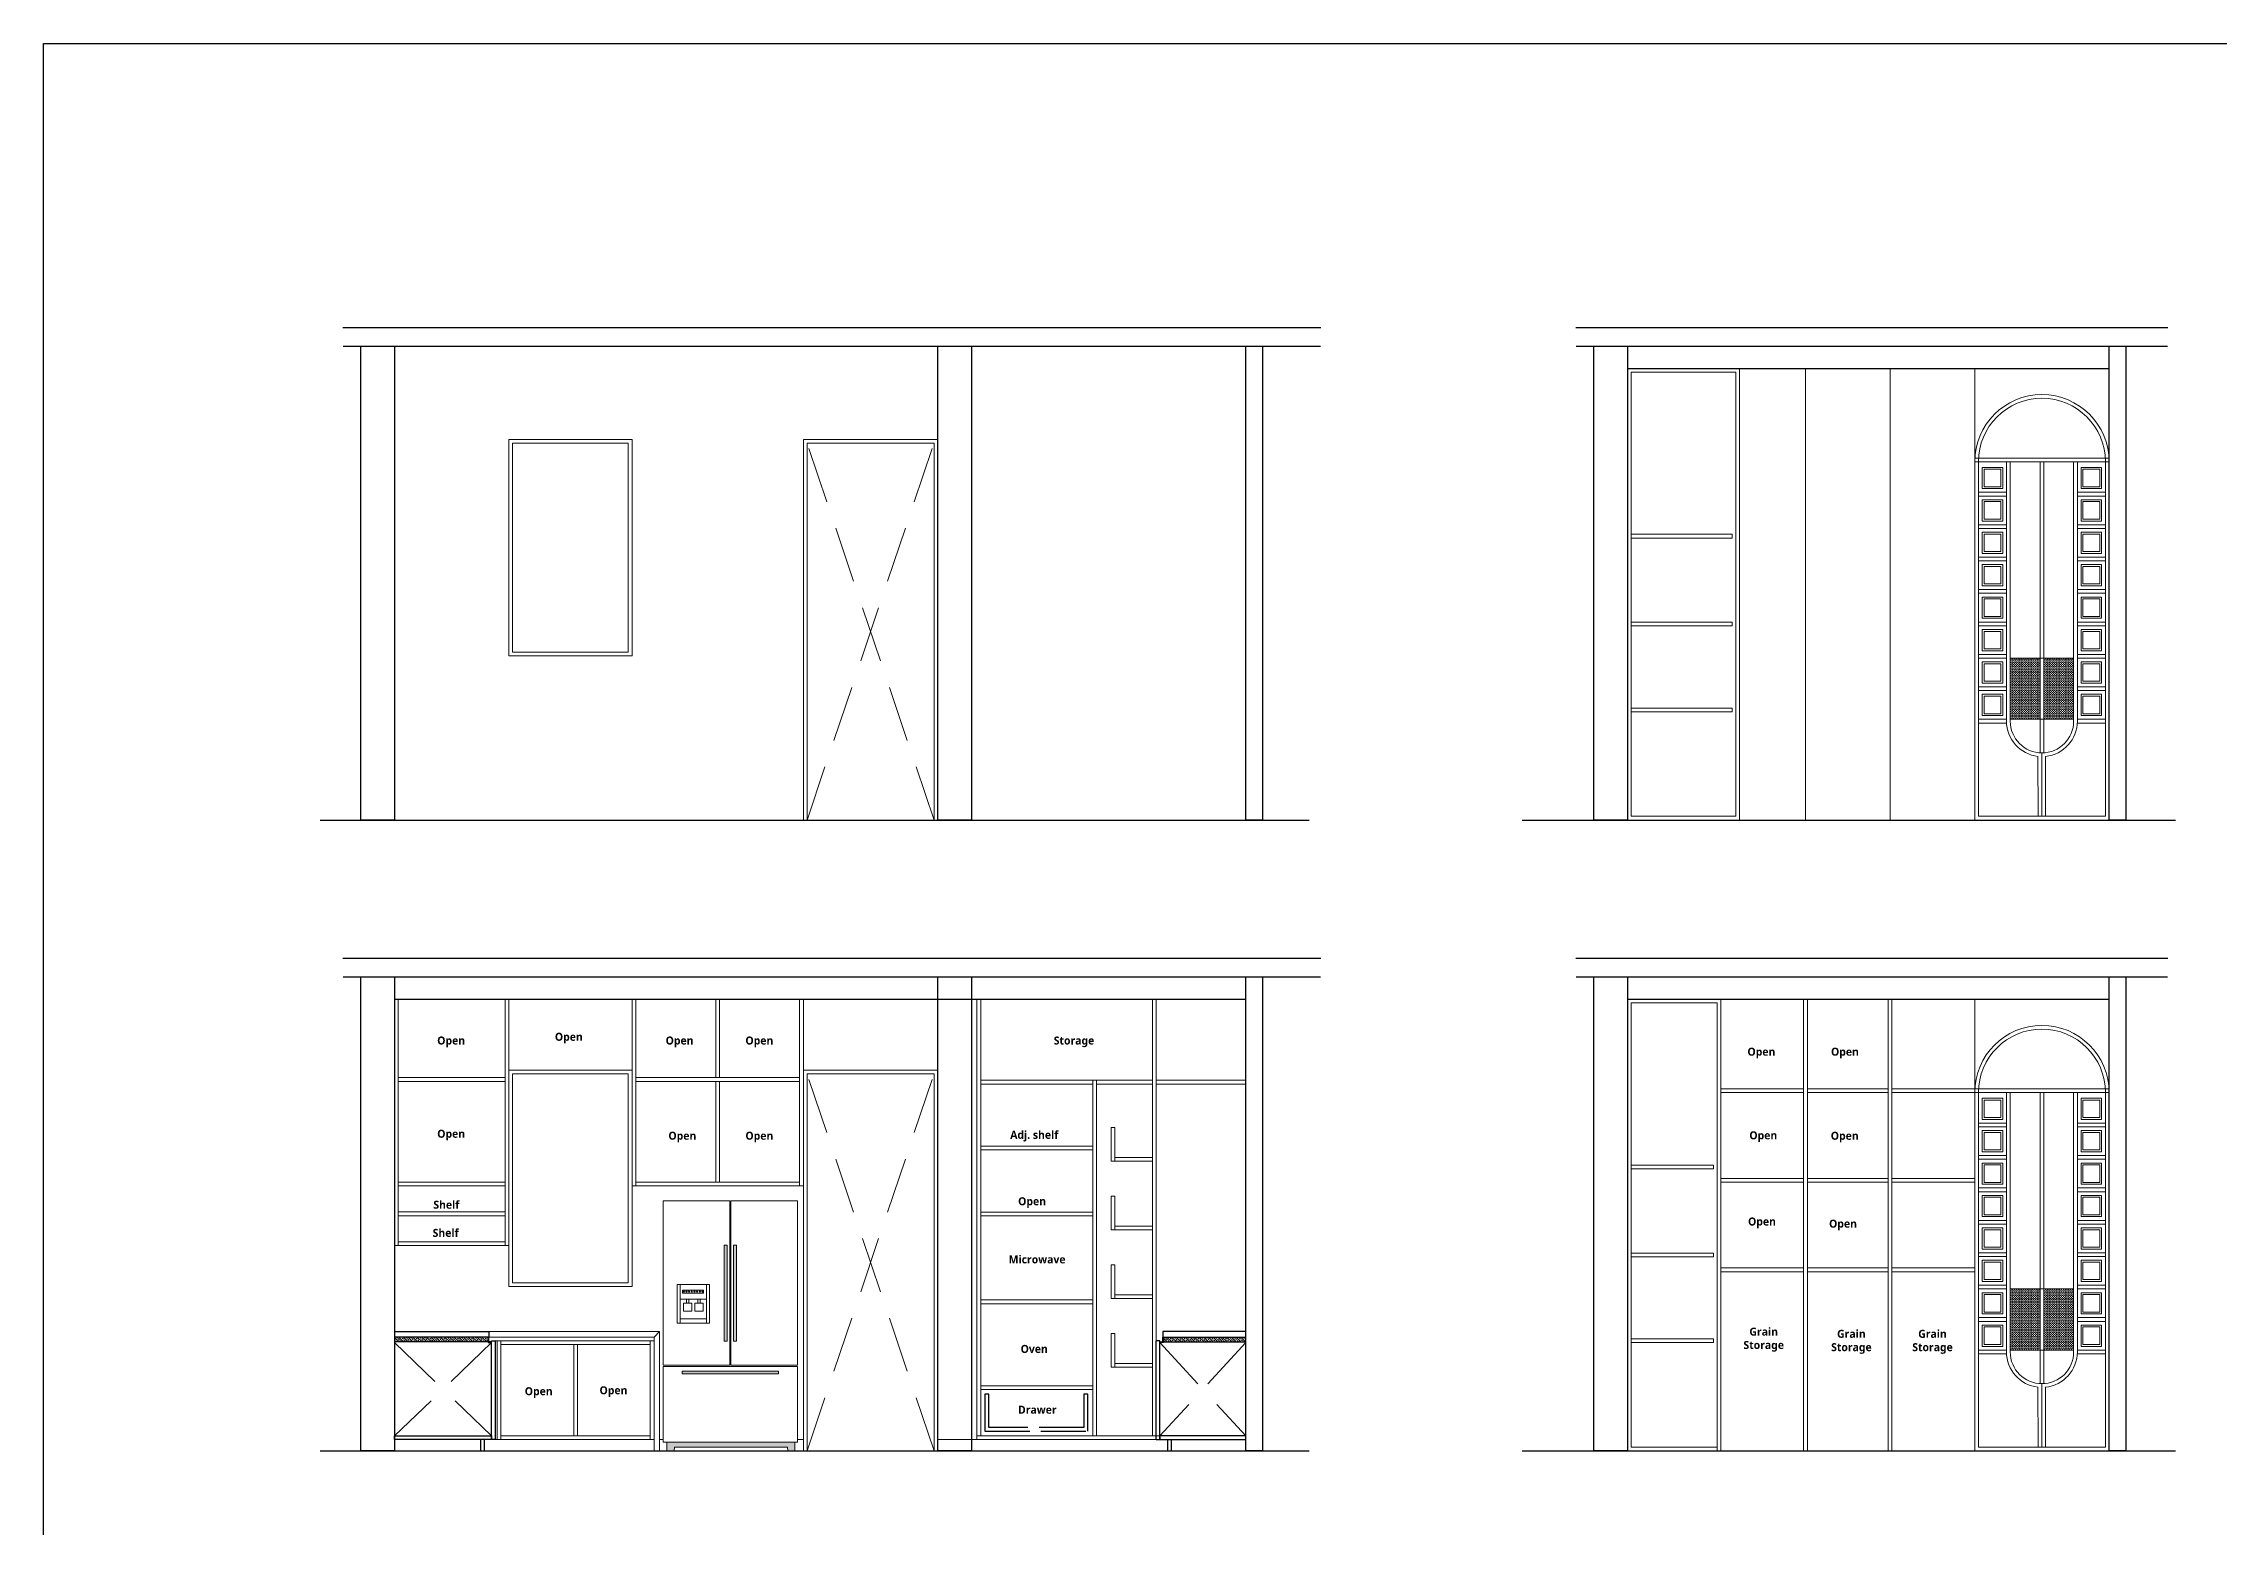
# Model space of a CAD drawing. Header units: millimetres. Extents: x 56222 to 3066687, y -650199 to -121287.
# Drawn here: x 136034 to 136616, y -184015 to -183618 of the extents above; entities that cross this region are included whole.
import ezdxf

# ---------------------------------------------------------------- set-up
doc = ezdxf.new("R2010")
doc.units = ezdxf.units.MM
doc.header["$MEASUREMENT"] = 0
doc.linetypes.add('ACAD_ISO02W100', pattern=[15, 12, -3])
doc.linetypes.add('DASHEDX2', pattern=[1.5, 1, -0.5])
for name, color, linetype, lineweight in [('03FUN', 37, 'Continuous', 9), ('ELEVATION', 250, 'Continuous', 9), ('FIRST FLOOR ( DW_RAIL )', 7, 'Continuous', 9), ('FURNI', 25, 'Continuous', 5), ('FURNITURE', 32, 'Continuous', 9), ('SECTION ( SLAB PLine )', 104, 'Continuous', 30), ('Text', 7, 'Continuous', 15), ('UTILITY', 48, 'Continuous', 9), ('XX~SLAB ( BEAM )~ ( DIM )', 7, 'Continuous', 9)]:
    doc.layers.add(name, color=color, linetype=linetype, lineweight=lineweight)
doc.layers.add('hatch', color=250, linetype='Continuous', lineweight=9, transparency=0.5)
doc.layers.add('str coll', color=6, linetype='Continuous')
doc.styles.get("Standard").update_dxf_attribs({"font": 'arial.ttf', "height": 6})

msp = doc.modelspace()

# ---------------------------------------------------------------- hatches: boundary and pattern name
at = {"layer": '03FUN', "linetype": 'ByBlock'}
h = msp.add_hatch(color=250, dxfattribs=at)
h.paths.add_polyline_path([(136219.2, -183939.977), (136218.428, -183939.977), (136218.428, -183965.754), (136219.2, -183965.754)])
h.paths.add_polyline_path([(136216.689, -183939.977), (136215.917, -183939.977), (136215.917, -183965.754), (136216.689, -183965.754)])
for points in [[(136230.447, -183973.735), (136204.67, -183973.735), (136204.67, -183974.507), (136230.447, -183974.507)], [(136234.836, -183992.761), (136200.515, -183992.761), (136200.515, -183995.126), (136202.497, -183995.126), (136202.618, -183994.161), (136232.864, -183994.161), (136232.985, -183995.126), (136234.836, -183995.126)]]:
    msp.add_hatch(color=250, dxfattribs=at).paths.add_polyline_path(points)
at = {"layer": 'hatch', "lineweight": 0, "true_color": 0x7aafdf, "transparency": 33554638}
h = msp.add_hatch(dxfattribs=at)
h.set_pattern_fill('GOST_GLASS', color=143, scale=0.05, angle=45)
h.set_pattern_definition([(90, (-14669.68778, -2412.6564), (0.3, 0.3), [0.25, -0.35]), (90, (-14669.61278, -2412.5814), (0.3, 0.3), [0.1, -0.5]), (90, (-14669.76278, -2412.5814), (0.3, 0.3), [0.1, -0.5])])
h.paths.add_polyline_path([(136577.4, -183782.733), (136569.4, -183782.733), (136569.4, -183799.108), (136577.4, -183799.108)])
h.paths.add_polyline_path([(136568.4, -183782.733), (136560.399, -183782.733), (136560.399, -183799.108), (136568.4, -183799.108)])
h = msp.add_hatch(dxfattribs=at)
h.set_pattern_fill('GOST_GLASS', color=143, scale=0.05, angle=45)
h.set_pattern_definition([(90, (-14669.68778, -2581.67394), (0.3, 0.3), [0.25, -0.35]), (90, (-14669.61278, -2581.59894), (0.3, 0.3), [0.1, -0.5]), (90, (-14669.76278, -2581.59894), (0.3, 0.3), [0.1, -0.5])])
h.paths.add_polyline_path([(136577.4, -183951.751), (136569.4, -183951.751), (136569.4, -183968.126), (136577.4, -183968.126)])
h.paths.add_polyline_path([(136568.4, -183951.751), (136560.399, -183951.751), (136560.399, -183968.126), (136568.4, -183968.126)])
at = {"layer": 'hatch', "transparency": 33554651}
h = msp.add_hatch(dxfattribs=at)
h.set_pattern_fill('ANSI33', color=256, scale=3.493167, angle=90, style=0)
h.set_pattern_definition([(135, (-5359078.0187, 4412423.4004), (-0.61751058278, -0.61751058278), []), (135, (-5359078.0187, 4412424.0179), (-0.61751058278, -0.61751058278), [0.43664592054, -0.21832296027])])
h.paths.add_polyline_path([(136127.627, -183965.911), (136127.627, -183964.626), (136152.675, -183964.632), (136152.675, -183965.917)])
h = msp.add_hatch(dxfattribs=at)
h.set_pattern_fill('ANSI33', color=256, scale=3.493167, angle=90, style=0)
h.set_pattern_definition([(135, (-5358935.254, 4412423.4004), (-0.61751058278, -0.61751058278), []), (135, (-5358935.254, 4412424.0179), (-0.61751058278, -0.61751058278), [0.43664592054, -0.21832296027])])
h.paths.add_polyline_path([(136355.627, -183965.911), (136355.627, -183964.626), (136333.577, -183964.632), (136333.577, -183965.917)])

# ---------------------------------------------------------------- linework, layer by layer
at = {"layer": 'ELEVATION', "lineweight": 25}
for points in [[(136273.127, -183699.109), (136282.127, -183699.109), (136282.127, -183826.109), (136273.127, -183826.109)], [(136273.127, -183868.126), (136282.127, -183868.126), (136282.127, -183995.126), (136273.127, -183995.126)]]:
    msp.add_lwpolyline(points, close=True, dxfattribs=at)
at = {"layer": 'ELEVATION', "lineweight": 0}
for points in [[(136158.227, -183724.109), (136191.227, -183724.109), (136191.227, -183782.109), (136158.227, -183782.109)], [(136159.227, -183725.109), (136190.227, -183725.109), (136190.227, -183781.109), (136159.227, -183781.109)], [(136237.127, -183724.109), (136273.127, -183724.109), (136273.127, -183826.109), (136237.127, -183826.109)], [(136238.127, -183725.109), (136272.127, -183725.109), (136272.127, -183826.109), (136238.127, -183826.109)], [(136158.227, -183893.126), (136191.227, -183893.126), (136191.227, -183951.126), (136158.227, -183951.126)], [(136159.227, -183894.126), (136190.227, -183894.126), (136190.227, -183950.126), (136159.227, -183950.126)], [(136237.127, -183893.126), (136273.127, -183893.126), (136273.127, -183995.126), (136237.127, -183995.126)], [(136238.127, -183894.126), (136272.127, -183894.126), (136272.127, -183995.126), (136238.127, -183995.126)]]:
    msp.add_lwpolyline(points, close=True, dxfattribs=at)
at = {"layer": 'FIRST FLOOR ( DW_RAIL )', "color": 251, "linetype": 'DASHEDX2', "lineweight": 0, "ltscale": 15, "true_color": 0x4b4c4e}
for p, q in [((136238.127, -183826.109), (136272.127, -183725.109)), ((136272.127, -183826.109), (136238.127, -183725.109)), ((136238.127, -183995.126), (136272.127, -183894.126)), ((136272.127, -183995.126), (136238.127, -183894.126)), ((136153.627, -183966.126), (136127.627, -183991.127)), ((136127.627, -183966.126), (136153.627, -183991.127)), ((136332.626, -183966.126), (136355.627, -183991.127)), ((136355.627, -183966.126), (136332.626, -183991.126))]:
    msp.add_line(p, q, dxfattribs=at)
at = {"layer": 'FIRST FLOOR ( DW_RAIL )', "lineweight": 0}
for p, q in [((136127.627, -183940.126), (136127.627, -183874.126)), ((136197.127, -183964.625), (136198.627, -183963.126)), ((136150.627, -183992.126), (136150.627, -183995.126)), ((136151.634, -183992.126), (136154.627, -183992.126)), ((136334.618, -183992.126), (136331.626, -183992.126)), ((136335.626, -183992.126), (136335.626, -183995.126))]:
    msp.add_line(p, q, dxfattribs=at)
at = {"layer": 'FURNI', "lineweight": 0}
for p, q in [((136505.567, -183705.109), (136505.567, -183826.109)), ((136528.233, -183705.109), (136528.233, -183826.109)), ((136505.067, -183898.126), (136482.9, -183898.126)), ((136527.733, -183898.126), (136506.067, -183898.126)), ((136550.899, -183898.126), (136528.733, -183898.126)), ((136505.067, -183899.126), (136482.9, -183899.126)), ((136527.733, -183899.126), (136506.067, -183899.126)), ((136550.899, -183899.126), (136528.733, -183899.126)), ((136505.067, -183922.126), (136482.9, -183922.126)), ((136505.067, -183923.126), (136482.9, -183923.126)), ((136527.733, -183922.126), (136506.067, -183922.126)), ((136527.733, -183923.126), (136506.067, -183923.126)), ((136550.899, -183922.126), (136528.733, -183922.126)), ((136550.899, -183923.126), (136528.733, -183923.126)), ((136505.067, -183946.126), (136482.9, -183946.126)), ((136505.067, -183947.126), (136482.9, -183947.126)), ((136527.733, -183946.126), (136506.067, -183946.126)), ((136527.733, -183947.126), (136506.067, -183947.126)), ((136550.899, -183946.126), (136528.733, -183946.126)), ((136550.899, -183947.126), (136528.733, -183947.126)), ((136482.9, -183995.126), (136550.899, -183995.126))]:
    msp.add_line(p, q, dxfattribs=at)
at = {"layer": 'FURNITURE', "lineweight": 0}
for p, q in [((136586.9, -183729.109), (136550.899, -183729.109)), ((136586.9, -183730.109), (136550.899, -183730.109)), ((136559.399, -183799.608), (136559.399, -183730.109)), ((136560.399, -183799.608), (136560.399, -183730.109)), ((136568.4, -183782.733), (136568.4, -183730.109)), ((136569.4, -183782.733), (136569.4, -183730.109)), ((136577.4, -183799.608), (136577.4, -183730.109)), ((136578.4, -183799.608), (136578.4, -183730.109)), ((136559.399, -183738.296), (136551.899, -183738.296)), ((136559.399, -183739.296), (136551.899, -183739.296)), ((136585.9, -183738.296), (136578.4, -183738.296)), ((136585.9, -183739.296), (136578.4, -183739.296)), ((136559.399, -183746.984), (136551.899, -183746.984)), ((136585.9, -183746.984), (136578.4, -183746.984)), ((136559.399, -183747.984), (136551.899, -183747.984)), ((136585.9, -183747.984), (136578.4, -183747.984)), ((136559.399, -183755.671), (136551.899, -183755.671)), ((136559.399, -183756.671), (136551.899, -183756.671)), ((136585.9, -183755.671), (136578.4, -183755.671)), ((136585.9, -183756.671), (136578.4, -183756.671)), ((136559.399, -183764.358), (136551.899, -183764.358)), ((136585.9, -183764.358), (136578.4, -183764.358)), ((136559.399, -183765.358), (136551.899, -183765.358)), ((136585.9, -183765.358), (136578.4, -183765.358)), ((136559.399, -183773.046), (136551.899, -183773.046)), ((136559.399, -183774.046), (136551.899, -183774.046)), ((136585.9, -183773.046), (136578.4, -183773.046)), ((136585.9, -183774.046), (136578.4, -183774.046)), ((136559.399, -183781.733), (136551.899, -183781.733)), ((136585.9, -183781.733), (136578.4, -183781.733)), ((136559.399, -183782.733), (136551.899, -183782.733)), ((136568.4, -183799.108), (136568.4, -183782.733)), ((136569.4, -183799.108), (136569.4, -183782.733)), ((136585.9, -183782.733), (136578.4, -183782.733)), ((136559.399, -183790.421), (136551.899, -183790.421)), ((136559.399, -183791.421), (136551.899, -183791.421)), ((136585.9, -183790.421), (136578.4, -183790.421)), ((136585.9, -183791.421), (136578.4, -183791.421)), ((136559.399, -183799.108), (136551.899, -183799.108)), ((136568.4, -183808.109), (136568.4, -183799.108)), ((136569.4, -183808.109), (136569.4, -183799.108)), ((136585.9, -183799.108), (136578.4, -183799.108)), ((136559.399, -183800.108), (136551.899, -183800.108)), ((136585.9, -183800.108), (136578.4, -183800.108)), ((136567.845, -183809.05), (136567.9, -183825.11)), ((136568.9, -183825.109), (136568.9, -183808.109)), ((136569.85, -183809.061), (136569.9, -183825.107)), ((136128.627, -183940.126), (136128.627, -183874.126)), ((136157.227, -183940.126), (136157.227, -183874.126)), ((136158.227, -183940.126), (136158.227, -183874.126)), ((136191.227, -183924.126), (136191.227, -183874.126)), ((136192.227, -183924.126), (136192.227, -183874.126)), ((136213.677, -183874.126), (136213.677, -183895.126)), ((136214.677, -183874.126), (136214.677, -183895.126)), ((136236.127, -183924.126), (136236.127, -183874.126)), ((136237.127, -183924.126), (136237.127, -183874.126)), ((136283.627, -183874.126), (136283.627, -183992.126)), ((136284.627, -183874.126), (136284.627, -183991.126)), ((136330.627, -183874.126), (136330.627, -183991.126)), ((136331.627, -183874.126), (136331.627, -183991.126)), ((136457.9, -183874.126), (136487.9, -183874.126)), ((136457.9, -183995.126), (136457.9, -183874.126)), ((136458.9, -183875.126), (136481.9, -183875.126)), ((136458.9, -183994.126), (136458.9, -183875.126)), ((136481.9, -183875.126), (136481.9, -183995.126)), ((136482.9, -183874.126), (136482.9, -183995.126)), ((136505.067, -183995.126), (136505.067, -183874.126)), ((136506.067, -183995.126), (136506.067, -183874.126)), ((136527.733, -183995.126), (136527.733, -183874.126)), ((136528.733, -183995.126), (136528.733, -183874.126)), ((136128.627, -183895.126), (136157.227, -183895.126)), ((136128.627, -183896.126), (136157.227, -183896.126)), ((136192.227, -183895.126), (136236.127, -183895.126)), ((136192.227, -183896.126), (136236.127, -183896.126)), ((136213.677, -183896.126), (136213.677, -183923.126)), ((136214.677, -183896.126), (136214.677, -183923.126)), ((136284.627, -183895.841), (136330.627, -183895.841)), ((136284.627, -183896.841), (136314.661, -183896.841)), ((136314.661, -183895.841), (136314.661, -183991.126)), ((136315.661, -183895.841), (136315.661, -183991.126)), ((136315.661, -183896.841), (136330.627, -183896.841)), ((136331.627, -183895.841), (136355.627, -183895.841)), ((136331.627, -183896.841), (136355.627, -183896.841)), ((136586.9, -183898.126), (136550.899, -183898.126)), ((136586.9, -183899.126), (136550.899, -183899.126)), ((136559.399, -183968.626), (136559.399, -183899.126)), ((136560.399, -183968.626), (136560.399, -183899.126)), ((136568.4, -183951.751), (136568.4, -183899.126)), ((136569.4, -183951.751), (136569.4, -183899.126)), ((136577.4, -183968.626), (136577.4, -183899.126)), ((136578.4, -183968.626), (136578.4, -183899.126)), ((136319.561, -183917.526), (136319.561, -183908.526)), ((136319.561, -183908.526), (136320.561, -183908.526)), ((136320.561, -183917.526), (136320.561, -183908.526)), ((136559.399, -183907.314), (136551.899, -183907.314)), ((136559.399, -183908.314), (136551.899, -183908.314)), ((136585.9, -183907.314), (136578.4, -183907.314)), ((136585.9, -183908.314), (136578.4, -183908.314)), ((136284.627, -183913.488), (136314.661, -183913.488)), ((136284.627, -183914.488), (136314.661, -183914.488)), ((136559.399, -183916.001), (136551.899, -183916.001)), ((136585.9, -183916.001), (136578.4, -183916.001)), ((136330.627, -183917.526), (136319.561, -183917.526)), ((136330.627, -183916.526), (136320.561, -183916.526)), ((136559.399, -183917.001), (136551.899, -183917.001)), ((136585.9, -183917.001), (136578.4, -183917.001)), ((136128.627, -183923.126), (136157.227, -183923.126)), ((136128.627, -183924.126), (136157.227, -183924.126)), ((136191.227, -183924.126), (136237.127, -183924.126)), ((136192.227, -183923.126), (136236.127, -183923.126)), ((136559.399, -183924.688), (136551.899, -183924.688)), ((136559.399, -183925.688), (136551.899, -183925.688)), ((136585.9, -183924.688), (136578.4, -183924.688)), ((136585.9, -183925.688), (136578.4, -183925.688)), ((136127.627, -183929.126), (136127.627, -183929.126)), ((136127.627, -183930.126), (136127.627, -183930.126)), ((136128.627, -183931.126), (136157.227, -183931.126)), ((136128.627, -183932.126), (136157.227, -183932.126)), ((136284.627, -183931.136), (136314.661, -183931.136)), ((136284.627, -183932.136), (136314.661, -183932.136)), ((136559.399, -183933.376), (136551.899, -183933.376)), ((136585.9, -183933.376), (136578.4, -183933.376)), ((136127.627, -183939.126), (136127.627, -183939.126)), ((136128.627, -183939.126), (136157.227, -183939.126)), ((136330.627, -183935.926), (136319.561, -183935.926)), ((136330.627, -183934.926), (136320.561, -183934.926)), ((136559.399, -183934.376), (136551.899, -183934.376)), ((136585.9, -183934.376), (136578.4, -183934.376)), ((136127.627, -183940.126), (136158.227, -183940.126)), ((136559.399, -183942.063), (136551.899, -183942.063)), ((136559.399, -183943.063), (136551.899, -183943.063)), ((136585.9, -183942.063), (136578.4, -183942.063)), ((136585.9, -183943.063), (136578.4, -183943.063)), ((136559.399, -183950.751), (136551.899, -183950.751)), ((136585.9, -183950.751), (136578.4, -183950.751)), ((136284.627, -183954.707), (136314.661, -183954.707)), ((136284.627, -183955.707), (136314.661, -183955.707)), ((136330.627, -183954.326), (136319.561, -183954.326)), ((136330.627, -183953.326), (136320.561, -183953.326)), ((136559.399, -183951.751), (136551.899, -183951.751)), ((136568.4, -183968.126), (136568.4, -183951.751)), ((136569.4, -183968.126), (136569.4, -183951.751)), ((136585.9, -183951.751), (136578.4, -183951.751)), ((136559.399, -183959.438), (136551.899, -183959.438)), ((136559.399, -183960.438), (136551.899, -183960.438)), ((136585.9, -183959.438), (136578.4, -183959.438)), ((136585.9, -183960.438), (136578.4, -183960.438)), ((136154.627, -183965.626), (136197.127, -183965.626)), ((136155.126, -183965.626), (136155.126, -183992.126)), ((136156.126, -183965.626), (136156.126, -183992.126)), ((136156.126, -183966.626), (136196.127, -183966.626)), ((136175.626, -183966.626), (136175.626, -183991.126)), ((136176.626, -183966.626), (136176.626, -183991.126)), ((136196.127, -183965.626), (136196.127, -183992.126)), ((136331.627, -183966.914), (136331.627, -183966.914)), ((136332.626, -183965.914), (136333.246, -183965.914)), ((136333.577, -183965.914), (136355.627, -183965.914)), ((136559.399, -183968.126), (136551.899, -183968.126)), ((136568.4, -183977.126), (136568.4, -183968.126)), ((136569.4, -183977.126), (136569.4, -183968.126)), ((136585.9, -183968.126), (136578.4, -183968.126)), ((136330.627, -183972.726), (136319.561, -183972.726)), ((136330.627, -183971.726), (136320.561, -183971.726)), ((136559.399, -183969.126), (136551.899, -183969.126)), ((136585.9, -183969.126), (136578.4, -183969.126)), ((136284.627, -183977.707), (136314.661, -183977.707)), ((136284.627, -183978.707), (136314.661, -183978.707)), ((136567.845, -183978.067), (136567.9, -183994.128)), ((136568.9, -183994.126), (136568.9, -183977.126)), ((136569.85, -183978.078), (136569.9, -183994.125)), ((136156.126, -183991.126), (136196.127, -183991.126)), ((136283.627, -183991.126), (136355.627, -183991.126)), ((136154.627, -183992.126), (136197.127, -183992.126)), ((136283.627, -183992.126), (136355.627, -183992.126)), ((136487.9, -183995.126), (136457.9, -183995.126)), ((136481.9, -183994.126), (136458.9, -183994.126))]:
    msp.add_line(p, q, dxfattribs=at)
at = {"layer": 'FURNITURE', "color": 0, "lineweight": 30, "ltscale": 0.4}
for p, q in [((136127.627, -183963.126), (136152.875, -183963.126)), ((136152.875, -183964.626), (136127.627, -183964.626)), ((136152.875, -183963.126), (136152.875, -183964.626)), ((136355.627, -183963.126), (136333.377, -183963.126)), ((136333.377, -183963.126), (136333.377, -183964.626)), ((136333.377, -183964.626), (136355.627, -183964.626))]:
    msp.add_line(p, q, dxfattribs=at)
at = {"layer": 'FURNITURE', "lineweight": 30}
for p, q in [((136152.675, -183965.914), (136127.627, -183965.914)), ((136333.577, -183965.914), (136355.627, -183965.914))]:
    msp.add_line(p, q, dxfattribs=at)
at = {"layer": 'FURNITURE', "color": 0, "lineweight": 0}
for p, q in [((136152.875, -183963.126), (136198.627, -183963.126)), ((136152.875, -183964.625), (136197.127, -183964.625)), ((136197.127, -183964.625), (136197.127, -183995.126)), ((136198.627, -183963.126), (136198.627, -183995.152))]:
    msp.add_line(p, q, dxfattribs=at)
at = {"layer": 'FURNITURE', "lineweight": 30, "ltscale": 0.4}
for p, q in [((136153.627, -183992.126), (136153.627, -183965.626)), ((136153.627, -183965.626), (136154.627, -183965.626)), ((136154.627, -183992.126), (136154.626, -183965.626)), ((136331.626, -183992.126), (136331.627, -183965.626)), ((136332.626, -183965.626), (136331.626, -183965.626)), ((136332.626, -183992.126), (136332.626, -183965.626)), ((136150.627, -183992.126), (136150.627, -183995.126)), ((136151.627, -183992.126), (136151.627, -183995.126)), ((136154.627, -183992.126), (136153.753, -183992.126)), ((136331.626, -183992.126), (136332.626, -183992.126)), ((136334.626, -183992.126), (136334.626, -183995.126)), ((136335.626, -183992.126), (136335.626, -183995.126))]:
    msp.add_line(p, q, dxfattribs=at)
at = {"layer": 'FURNITURE', "color": 242, "lineweight": 30, "true_color": 0xcd2027}
msp.add_lwpolyline([(136033.579, -183618.033), (137181.527, -183618.033), (137181.527, -184350.222), (136033.579, -184350.222)], close=True, dxfattribs=at)
at = {"layer": 'FURNITURE', "lineweight": 0}
for points in [[(136457.9, -183705.109), (136487.9, -183705.109), (136487.9, -183826.109), (136457.9, -183826.109)], [(136458.9, -183706.109), (136486.9, -183706.109), (136486.9, -183825.109), (136458.9, -183825.109)], [(136550.899, -183705.109), (136586.9, -183705.109), (136586.9, -183826.109), (136550.899, -183826.109)], [(136552.899, -183731.609), (136558.399, -183731.609), (136558.399, -183737.296), (136552.899, -183737.296)], [(136553.399, -183732.109), (136557.899, -183732.109), (136557.899, -183736.796), (136553.399, -183736.796)], [(136579.4, -183731.609), (136584.9, -183731.609), (136584.9, -183737.296), (136579.4, -183737.296)], [(136579.9, -183732.109), (136584.4, -183732.109), (136584.4, -183736.796), (136579.9, -183736.796)], [(136552.899, -183740.296), (136558.399, -183740.296), (136558.399, -183745.984), (136552.899, -183745.984)], [(136553.399, -183740.796), (136557.899, -183740.796), (136557.899, -183745.484), (136553.399, -183745.484)], [(136579.4, -183740.296), (136584.9, -183740.296), (136584.9, -183745.984), (136579.4, -183745.984)], [(136579.9, -183740.796), (136584.4, -183740.796), (136584.4, -183745.484), (136579.9, -183745.484)], [(136458.9, -183749.538), (136485.9, -183749.538), (136485.9, -183750.538), (136458.9, -183750.538)], [(136552.899, -183748.984), (136558.399, -183748.984), (136558.399, -183754.671), (136552.899, -183754.671)], [(136553.399, -183749.484), (136557.899, -183749.484), (136557.899, -183754.171), (136553.399, -183754.171)], [(136579.4, -183748.984), (136584.9, -183748.984), (136584.9, -183754.671), (136579.4, -183754.671)], [(136579.9, -183749.484), (136584.4, -183749.484), (136584.4, -183754.171), (136579.9, -183754.171)], [(136552.899, -183757.671), (136558.399, -183757.671), (136558.399, -183763.358), (136552.899, -183763.358)], [(136553.399, -183758.171), (136557.899, -183758.171), (136557.899, -183762.858), (136553.399, -183762.858)], [(136579.4, -183757.671), (136584.9, -183757.671), (136584.9, -183763.358), (136579.4, -183763.358)], [(136579.9, -183758.171), (136584.4, -183758.171), (136584.4, -183762.858), (136579.9, -183762.858)], [(136552.899, -183766.358), (136558.399, -183766.358), (136558.399, -183772.046), (136552.899, -183772.046)], [(136553.399, -183766.858), (136557.899, -183766.858), (136557.899, -183771.546), (136553.399, -183771.546)], [(136579.4, -183766.358), (136584.9, -183766.358), (136584.9, -183772.046), (136579.4, -183772.046)], [(136579.9, -183766.858), (136584.4, -183766.858), (136584.4, -183771.546), (136579.9, -183771.546)], [(136458.9, -183773.109), (136485.9, -183773.109), (136485.9, -183774.109), (136458.9, -183774.109)], [(136552.899, -183775.046), (136558.399, -183775.046), (136558.399, -183780.733), (136552.899, -183780.733)], [(136553.399, -183775.546), (136557.899, -183775.546), (136557.899, -183780.233), (136553.399, -183780.233)], [(136579.4, -183775.046), (136584.9, -183775.046), (136584.9, -183780.733), (136579.4, -183780.733)], [(136579.9, -183775.546), (136584.4, -183775.546), (136584.4, -183780.233), (136579.9, -183780.233)], [(136552.899, -183783.733), (136558.399, -183783.733), (136558.399, -183789.421), (136552.899, -183789.421)], [(136553.399, -183784.233), (136557.899, -183784.233), (136557.899, -183788.921), (136553.399, -183788.921)], [(136560.399, -183782.733), (136577.4, -183782.733), (136577.4, -183799.108), (136560.399, -183799.108)], [(136579.4, -183783.733), (136584.9, -183783.733), (136584.9, -183789.421), (136579.4, -183789.421)], [(136579.9, -183784.233), (136584.4, -183784.233), (136584.4, -183788.921), (136579.9, -183788.921)], [(136552.899, -183792.421), (136558.399, -183792.421), (136558.399, -183798.108), (136552.899, -183798.108)], [(136553.399, -183792.921), (136557.899, -183792.921), (136557.899, -183797.608), (136553.399, -183797.608)], [(136579.4, -183792.421), (136584.9, -183792.421), (136584.9, -183798.108), (136579.4, -183798.108)], [(136579.9, -183792.921), (136584.4, -183792.921), (136584.4, -183797.608), (136579.9, -183797.608)], [(136458.9, -183796.109), (136485.9, -183796.109), (136485.9, -183797.109), (136458.9, -183797.109)], [(136550.899, -183874.126), (136586.9, -183874.126), (136586.9, -183995.126), (136550.899, -183995.126)], [(136552.899, -183900.626), (136558.399, -183900.626), (136558.399, -183906.314), (136552.899, -183906.314)], [(136553.399, -183901.126), (136557.899, -183901.126), (136557.899, -183905.814), (136553.399, -183905.814)], [(136579.4, -183900.626), (136584.9, -183900.626), (136584.9, -183906.314), (136579.4, -183906.314)], [(136579.9, -183901.126), (136584.4, -183901.126), (136584.4, -183905.814), (136579.9, -183905.814)], [(136319.561, -183908.526), (136320.561, -183908.526), (136320.561, -183917.526), (136319.561, -183917.526)], [(136552.899, -183909.314), (136558.399, -183909.314), (136558.399, -183915.001), (136552.899, -183915.001)], [(136553.399, -183909.814), (136557.899, -183909.814), (136557.899, -183914.501), (136553.399, -183914.501)], [(136579.4, -183909.314), (136584.9, -183909.314), (136584.9, -183915.001), (136579.4, -183915.001)], [(136579.9, -183909.814), (136584.4, -183909.814), (136584.4, -183914.501), (136579.9, -183914.501)], [(136458.9, -183918.555), (136480.9, -183918.555), (136480.9, -183919.555), (136458.9, -183919.555)], [(136552.899, -183918.001), (136558.399, -183918.001), (136558.399, -183923.688), (136552.899, -183923.688)], [(136553.399, -183918.501), (136557.899, -183918.501), (136557.899, -183923.188), (136553.399, -183923.188)], [(136579.4, -183918.001), (136584.9, -183918.001), (136584.9, -183923.688), (136579.4, -183923.688)], [(136579.9, -183918.501), (136584.4, -183918.501), (136584.4, -183923.188), (136579.9, -183923.188)], [(136319.561, -183926.926), (136320.561, -183926.926), (136320.561, -183935.926), (136319.561, -183935.926)], [(136552.899, -183926.688), (136558.399, -183926.688), (136558.399, -183932.376), (136552.899, -183932.376)], [(136553.399, -183927.188), (136557.899, -183927.188), (136557.899, -183931.876), (136553.399, -183931.876)], [(136579.4, -183926.688), (136584.9, -183926.688), (136584.9, -183932.376), (136579.4, -183932.376)], [(136579.9, -183927.188), (136584.4, -183927.188), (136584.4, -183931.876), (136579.9, -183931.876)], [(136552.899, -183935.376), (136558.399, -183935.376), (136558.399, -183941.063), (136552.899, -183941.063)], [(136553.399, -183935.876), (136557.899, -183935.876), (136557.899, -183940.563), (136553.399, -183940.563)], [(136579.4, -183935.376), (136584.9, -183935.376), (136584.9, -183941.063), (136579.4, -183941.063)], [(136579.9, -183935.876), (136584.4, -183935.876), (136584.4, -183940.563), (136579.9, -183940.563)], [(136458.9, -183942.126), (136480.9, -183942.126), (136480.9, -183943.126), (136458.9, -183943.126)], [(136552.899, -183944.063), (136558.399, -183944.063), (136558.399, -183949.751), (136552.899, -183949.751)], [(136553.399, -183944.563), (136557.899, -183944.563), (136557.899, -183949.251), (136553.399, -183949.251)], [(136579.4, -183944.063), (136584.9, -183944.063), (136584.9, -183949.751), (136579.4, -183949.751)], [(136579.9, -183944.563), (136584.4, -183944.563), (136584.4, -183949.251), (136579.9, -183949.251)], [(136319.561, -183945.326), (136320.561, -183945.326), (136320.561, -183954.326), (136319.561, -183954.326)], [(136552.899, -183952.751), (136558.399, -183952.751), (136558.399, -183958.438), (136552.899, -183958.438)], [(136553.399, -183953.251), (136557.899, -183953.251), (136557.899, -183957.938), (136553.399, -183957.938)], [(136560.399, -183951.751), (136577.4, -183951.751), (136577.4, -183968.126), (136560.399, -183968.126)], [(136579.4, -183952.751), (136584.9, -183952.751), (136584.9, -183958.438), (136579.4, -183958.438)], [(136579.9, -183953.251), (136584.4, -183953.251), (136584.4, -183957.938), (136579.9, -183957.938)], [(136552.899, -183961.438), (136558.399, -183961.438), (136558.399, -183967.126), (136552.899, -183967.126)], [(136553.399, -183961.938), (136557.899, -183961.938), (136557.899, -183966.626), (136553.399, -183966.626)], [(136579.4, -183961.438), (136584.9, -183961.438), (136584.9, -183967.126), (136579.4, -183967.126)], [(136579.9, -183961.938), (136584.4, -183961.938), (136584.4, -183966.626), (136579.9, -183966.626)], [(136319.561, -183963.726), (136320.561, -183963.726), (136320.561, -183972.726), (136319.561, -183972.726)], [(136333.377, -183963.126), (136355.627, -183963.126), (136355.627, -183964.625), (136333.377, -183964.625)], [(136458.9, -183965.126), (136480.9, -183965.126), (136480.9, -183966.126), (136458.9, -183966.126)]]:
    msp.add_lwpolyline(points, close=True, dxfattribs=at)
for points in [[(136551.899, -183729.109), (136585.9, -183729.109)], [(136585.9, -183730.109), (136585.9, -183825.109), (136551.899, -183825.109), (136551.899, -183730.109)], [(136551.899, -183898.126), (136585.9, -183898.126)], [(136585.9, -183899.126), (136585.9, -183994.126), (136551.899, -183994.126), (136551.899, -183899.126)]]:
    msp.add_lwpolyline(points, dxfattribs=at)
at = {"layer": 'FURNITURE', "lineweight": 30, "ltscale": 0.4}
for points in [[(136153.627, -183965.926), (136153.075, -183965.926, -0.4142136), (136152.875, -183965.726), (136152.875, -183964.626), (136152.675, -183964.626), (136152.675, -183965.926, 0.4142136), (136152.875, -183966.126), (136153.627, -183966.126)], [(136332.626, -183965.926), (136333.177, -183965.926, 0.4142136), (136333.377, -183965.726), (136333.377, -183964.626), (136333.577, -183964.626), (136333.577, -183965.926, -0.4142136), (136333.377, -183966.126), (136332.626, -183966.126)]]:
    msp.add_lwpolyline(points, format="xyb", close=True, dxfattribs=at)
at = {"layer": 'FURNITURE', "linetype": 'ACAD_ISO02W100', "lineweight": 25}
msp.add_lwpolyline([(136312.289, -183979.979), (136312.289, -183988.884), (136286.773, -183988.884), (136286.773, -183979.979), (136285.773, -183979.979), (136285.773, -183989.884), (136313.289, -183989.884), (136313.289, -183979.979)], close=True, dxfattribs=at)
at = {"layer": 'FURNITURE', "lineweight": 30, "ltscale": 0.4}
for points in [[(136153.753, -183992.126), (136127.627, -183992.127), (136127.627, -183991.127), (136153.627, -183991.126), (136153.627, -183992.126)], [(136332.626, -183992.127), (136355.627, -183992.127), (136355.627, -183991.127), (136332.626, -183991.126), (136332.626, -183992.126)]]:
    msp.add_lwpolyline(points, dxfattribs=at)
at = {"layer": 'FURNITURE', "lineweight": 0}
for centre, radius, start, end in [((136568.9, -183730.109), 18.001, 0, 180), ((136568.9, -183730.109), 17.001, 0, 180), ((136568.9, -183799.608), 9.5, 180, 263.628918), ((136568.9, -183799.608), 8.5, 180, 0), ((136568.9, -183799.608), 9.5, 275.741132, 0), ((136568.9, -183899.126), 18.001, 0, 180), ((136568.9, -183899.126), 17.001, 0, 180), ((136568.9, -183968.626), 9.5, 180, 263.628918), ((136568.9, -183968.626), 8.5, 180, 0), ((136568.9, -183968.626), 9.5, 275.741132, 0)]:
    msp.add_arc(centre, radius, start, end, dxfattribs=at)
at = {"layer": 'SECTION ( SLAB PLine )', "color": 1}
for p, q in [((136113.748, -183694.109), (136375.715, -183694.109)), ((136444.021, -183694.109), (136602.652, -183694.109)), ((136113.853, -183699.109), (136375.675, -183699.109)), ((136444.127, -183699.109), (136602.515, -183699.109)), ((136107.702, -183826.109), (136372.634, -183826.109)), ((136429.673, -183826.109), (136604.721, -183826.109)), ((136113.748, -183863.126), (136375.715, -183863.126)), ((136444.021, -183863.126), (136602.652, -183863.126)), ((136113.853, -183868.126), (136375.675, -183868.126)), ((136444.127, -183868.126), (136602.515, -183868.126)), ((136107.702, -183995.126), (136372.634, -183995.126)), ((136429.673, -183995.126), (136604.721, -183995.126))]:
    msp.add_line(p, q, dxfattribs=at)
at = {"layer": 'SECTION ( SLAB PLine )', "color": 1, "lineweight": 0}
for p, q in [((136198.627, -183992.126), (136199.558, -183992.126)), ((136235.558, -183992.126), (136237.127, -183992.126)), ((136273.127, -183992.126), (136355.627, -183992.126))]:
    msp.add_line(p, q, dxfattribs=at)
at = {"layer": 'str coll', "lineweight": 30}
for p, q in [((136457.9, -183705.109), (136586.9, -183705.109)), ((136127.627, -183874.126), (136355.627, -183874.126)), ((136457.9, -183874.126), (136586.9, -183874.126))]:
    msp.add_line(p, q, dxfattribs=at)
at = {"layer": 'UTILITY'}
for p, q in [((136204.124, -183954.507), (136211.176, -183954.507)), ((136204.124, -183959.765), (136211.176, -183959.765))]:
    msp.add_line(p, q, dxfattribs=at)
for points in [[(136217.429, -183928.126), (136199.558, -183928.126), (136199.558, -183972.17), (136217.429, -183972.17)], [(136235.558, -183928.126), (136217.709, -183928.126), (136217.709, -183972.17), (136235.558, -183972.17)], [(136216.689, -183939.977), (136216.689, -183965.754), (136215.917, -183965.754), (136215.917, -183939.977)], [(136219.2, -183939.977), (136219.2, -183965.754), (136218.428, -183965.754), (136218.428, -183939.977)], [(136203.302, -183960.959), (136211.997, -183960.959), (136211.997, -183950.524), (136203.302, -183950.524)], [(136203.302, -183950.524), (136204.124, -183950.524), (136204.124, -183960.959), (136203.302, -183960.959)], [(136211.997, -183950.524), (136211.176, -183950.524), (136211.176, -183960.959), (136211.997, -183960.959)], [(136204.758, -183952.051), (136210.417, -183952.051), (136210.417, -183952.87), (136204.758, -183952.87)], [(136205.005, -183955.569), (136207.258, -183955.569), (136207.258, -183957.709), (136205.005, -183957.709)], [(136205.855, -183955.569), (136206.408, -183955.569), (136206.408, -183954.507), (136205.855, -183954.507)], [(136210.294, -183955.569), (136208.042, -183955.569), (136208.042, -183957.709), (136210.294, -183957.709)], [(136209.444, -183955.569), (136208.892, -183955.569), (136208.892, -183954.507), (136209.444, -183954.507)], [(136235.558, -183972.517), (136199.558, -183972.517), (136199.558, -183992.761), (136235.558, -183992.761)], [(136204.67, -183973.735), (136230.447, -183973.735), (136230.447, -183974.507), (136204.67, -183974.507)], [(136234.836, -183992.761), (136200.515, -183992.761), (136200.515, -183995.126), (136202.497, -183995.126), (136202.618, -183994.161), (136232.864, -183994.161), (136232.985, -183995.126), (136234.836, -183995.126)]]:
    msp.add_lwpolyline(points, close=True, dxfattribs=at)
for centre in [(136205.129, -183952.461), (136205.825, -183952.461), (136206.524, -183952.461), (136207.219, -183952.461), (136207.959, -183952.461), (136208.654, -183952.461), (136209.394, -183952.461), (136210.089, -183952.461)]:
    msp.add_circle(centre, 0.145, dxfattribs=at)
at = {"layer": 'XX~SLAB ( BEAM )~ ( DIM )', "lineweight": 30}
for points in [[(136118.627, -183699.109), (136127.627, -183699.109), (136127.627, -183826.109), (136118.627, -183826.109)], [(136355.627, -183699.109), (136360.127, -183699.109), (136360.127, -183826.109), (136355.627, -183826.109)], [(136448.9, -183699.109), (136457.9, -183699.109), (136457.9, -183826.109), (136448.9, -183826.109)], [(136586.9, -183699.109), (136591.4, -183699.109), (136591.4, -183826.109), (136586.9, -183826.109)], [(136118.627, -183868.126), (136127.627, -183868.126), (136127.627, -183995.126), (136118.627, -183995.126)], [(136355.627, -183868.126), (136360.127, -183868.126), (136360.127, -183995.126), (136355.627, -183995.126)], [(136448.9, -183868.126), (136457.9, -183868.126), (136457.9, -183995.126), (136448.9, -183995.126)], [(136586.9, -183868.126), (136591.4, -183868.126), (136591.4, -183995.126), (136586.9, -183995.126)]]:
    msp.add_lwpolyline(points, close=True, dxfattribs=at)

# ---------------------------------------------------------------- texts
at = {"layer": 'Text', "ltscale": 20, "char_height": 2.14365, "attachment_point": 1}
for s, insert, width in [('{\\fMalgun Gothic|b1|i0|c0|p34;\\C1;Open}', (136139.038, -183884.112), 39.27782), ('{\\fMalgun Gothic|b1|i0|c0|p34;\\C1;Open}', (136170.558, -183883.112), 39.27782), ('{\\fMalgun Gothic|b1|i0|c0|p34;\\C1;Open}', (136200.221, -183884.112), 39.27782), ('{\\fMalgun Gothic|b1|i0|c0|p34;\\C1;Open}', (136221.598, -183884.112), 39.27782), ('{\\fMalgun Gothic|b1|i0|c0|p34;\\C1;Storage }', (136304.198, -183884.112), 39.27782), ('{\\fMalgun Gothic|b1|i0|c0|p34;\\C1;Open}', (136490.02, -183887.112), 39.27782), ('{\\fMalgun Gothic|b1|i0|c0|p34;\\C1;Open}', (136512.391, -183887.112), 39.27782), ('{\\fMalgun Gothic|b1|i0|c0|p34;\\C1;Open}', (136139.038, -183909.093), 39.27782), ('{\\fMalgun Gothic|b1|i0|c0|p34;\\C1;Open}', (136200.972, -183909.624), 39.27782), ('{\\fMalgun Gothic|b1|i0|c0|p34;\\C1;Open}', (136221.598, -183909.624), 39.27782), ('{\\fMalgun Gothic|b1|i0|c0|p34;\\C1;Adj. shelf}', (136292.538, -183909.383), 39.27782), ('{\\fMalgun Gothic|b1|i0|c0|p34;\\C1;Open}', (136490.52, -183909.52), 39.27782), ('{\\fMalgun Gothic|b1|i0|c0|p34;\\C1;Open}', (136512.337, -183909.635), 39.27782), ('{\\fMalgun Gothic|b1|i0|c0|p34;\\C1;Open}', (136294.656, -183927.18), 39.27782), ('{\\fMalgun Gothic|b1|i0|c0|p34;\\C1;Shelf}', (136138.007, -183928.112), 39.27782), ('{\\fMalgun Gothic|b1|i0|c0|p34;\\C1;Open}', (136490.176, -183932.608), 39.27782), ('{\\fMalgun Gothic|b1|i0|c0|p34;\\C1;Open}', (136511.879, -183933.179), 39.27782), ('{\\fMalgun Gothic|b1|i0|c0|p34;\\C1;Shelf}', (136137.819, -183935.66), 39.27782), ('\\pxqc;{\\fMalgun Gothic|b1|i0|c0|p34;\\C1;Microwave}', (136291.935, -183942.76), 15.59214), ('\\pxqc;{\\fMalgun Gothic|b1|i0|c0|p34;\\C1;Grain Storage}', (136486.577, -183962.121), 15.59214), ('\\pxqc;{\\fMalgun Gothic|b1|i0|c0|p34;\\C1;Grain Storage}', (136510.066, -183962.702), 15.59214), ('\\pxqc;{\\fMalgun Gothic|b1|i0|c0|p34;\\C1;Grain Storage}', (136531.796, -183962.702), 15.59214), ('\\pxqc;{\\fMalgun Gothic|b1|i0|c0|p34;\\C1;Oven}', (136289.411, -183966.744), 19.10275), ('{\\fMalgun Gothic|b1|i0|c0|p34;\\C1;Open }', (136162.486, -183978.082), 39.27782), ('{\\fMalgun Gothic|b1|i0|c0|p34;\\C1;Open }', (136182.518, -183977.833), 39.27782), ('{\\fMalgun Gothic|b1|i0|c0|p34;\\C1;Drawer }', (136294.631, -183983.04), 39.27782)]:
    msp.add_mtext(s, dxfattribs=dict(at, insert=insert, width=width))

doc.saveas('drawing.dxf')
